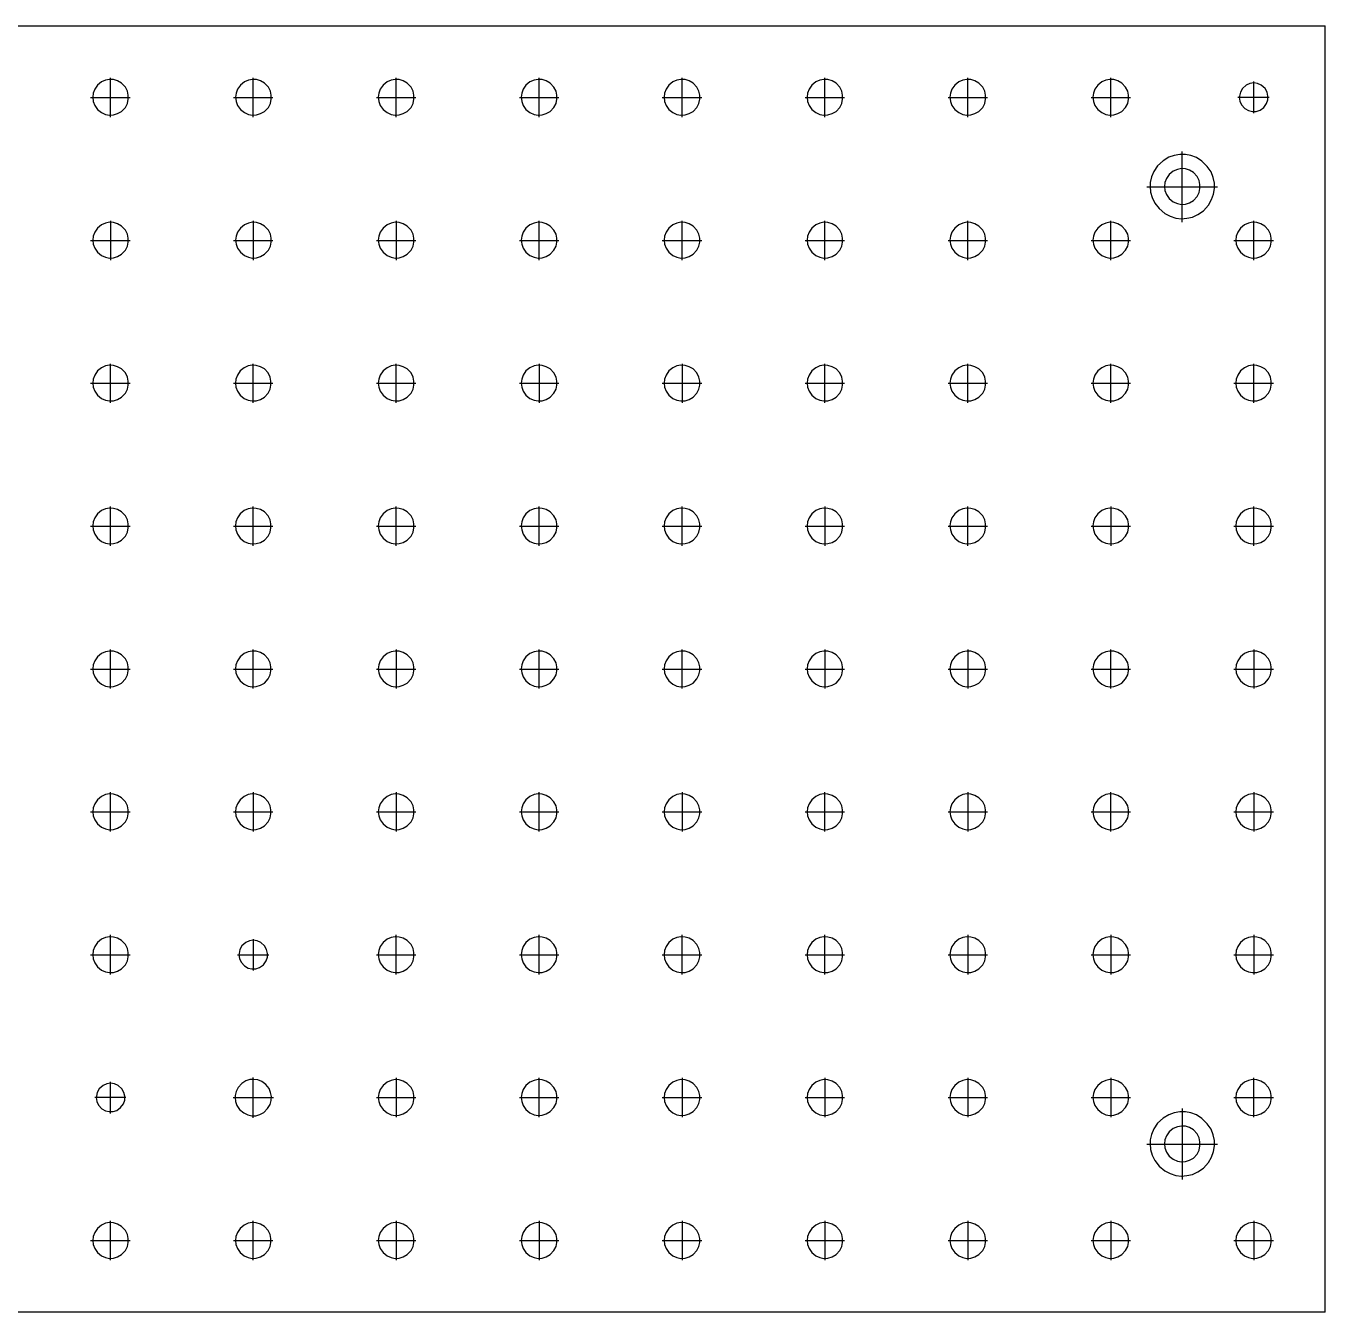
# Model space of a CAD drawing. Header units: metres. Extents: x -4 to 360, y 5 to 239.
# Drawn here: x 178.2 to 360, y 58.5 to 238.5 of the extents above; entities that cross this region are included whole.
import ezdxf

# ---------------------------------------------------------------- set-up
doc = ezdxf.new("R2010")
doc.units = ezdxf.units.M
doc.linetypes.add('AUSGEZOGEN', pattern=[0])
doc.layers.get('0').update_dxf_attribs({"linetype": 'AUSGEZOGEN'})

msp = doc.modelspace()

# ---------------------------------------------------------------- linework, layer by layer
at = {"color": 0}
for points in [[(60.01, 238.51), (360.01, 238.51)], [(360.01, 58.49), (360.01, 238.51)], [(187.54, 228.53), (187.61, 227.96), (187.82, 227.4), (188.21, 226.84), (188.77, 226.38), (189.34, 226.13), (189.9, 226.02), (190.46, 226.06), (191.03, 226.24), (191.59, 226.55), (192.12, 227.12), (192.4, 227.68), (192.51, 228.25), (192.51, 228.81), (192.4, 229.38), (192.12, 229.94), (191.59, 230.5), (191.03, 230.82), (190.46, 231), (189.9, 231.03), (189.34, 230.93), (188.77, 230.68), (188.21, 230.22), (187.82, 229.66), (187.61, 229.09), (187.54, 228.53)], [(190.01, 225.74), (190.01, 231.25)], [(207.54, 228.53), (207.61, 227.96), (207.82, 227.4), (208.21, 226.84), (208.77, 226.38), (209.34, 226.13), (209.9, 226.02), (210.47, 226.06), (211.03, 226.24), (211.6, 226.55), (212.12, 227.12), (212.41, 227.68), (212.51, 228.25), (212.51, 228.81), (212.41, 229.38), (212.12, 229.94), (211.6, 230.5), (211.03, 230.82), (210.47, 231), (209.9, 231.03), (209.34, 230.93), (208.77, 230.68), (208.21, 230.22), (207.82, 229.66), (207.61, 229.09), (207.54, 228.53)], [(210.01, 225.74), (210.01, 231.25)], [(227.51, 228.53), (227.58, 227.96), (227.79, 227.4), (228.18, 226.84), (228.74, 226.38), (229.31, 226.13), (229.87, 226.02), (230.43, 226.06), (231, 226.24), (231.56, 226.55), (232.09, 227.12), (232.37, 227.68), (232.48, 228.25), (232.48, 228.81), (232.37, 229.38), (232.09, 229.94), (231.56, 230.5), (231, 230.82), (230.43, 231), (229.87, 231.03), (229.31, 230.93), (228.74, 230.68), (228.18, 230.22), (227.79, 229.66), (227.58, 229.09), (227.51, 228.53)], [(230.01, 225.74), (230.01, 231.25)], [(247.51, 228.53), (247.58, 227.96), (247.79, 227.4), (248.18, 226.84), (248.74, 226.38), (249.31, 226.13), (249.87, 226.02), (250.44, 226.06), (251, 226.24), (251.57, 226.55), (252.09, 227.12), (252.38, 227.68), (252.48, 228.25), (252.48, 228.81), (252.38, 229.38), (252.09, 229.94), (251.57, 230.5), (251, 230.82), (250.44, 231), (249.87, 231.03), (249.31, 230.93), (248.74, 230.68), (248.18, 230.22), (247.79, 229.66), (247.58, 229.09), (247.51, 228.53)], [(250.01, 225.74), (250.01, 231.25)], [(267.51, 228.53), (267.58, 227.96), (267.79, 227.4), (268.18, 226.84), (268.75, 226.38), (269.31, 226.13), (269.87, 226.02), (270.44, 226.06), (271, 226.24), (271.57, 226.55), (272.1, 227.12), (272.38, 227.68), (272.49, 228.25), (272.49, 228.81), (272.38, 229.38), (272.1, 229.94), (271.57, 230.5), (271, 230.82), (270.44, 231), (269.87, 231.03), (269.31, 230.93), (268.75, 230.68), (268.18, 230.22), (267.79, 229.66), (267.58, 229.09), (267.51, 228.53)], [(270.02, 225.74), (270.02, 231.25)], [(287.51, 228.53), (287.58, 227.96), (287.8, 227.4), (288.18, 226.84), (288.75, 226.38), (289.31, 226.13), (289.88, 226.02), (290.44, 226.06), (291.01, 226.24), (291.57, 226.55), (292.1, 227.12), (292.38, 227.68), (292.49, 228.25), (292.49, 228.81), (292.38, 229.38), (292.1, 229.94), (291.57, 230.5), (291.01, 230.82), (290.44, 231), (289.88, 231.03), (289.31, 230.93), (288.75, 230.68), (288.18, 230.22), (287.8, 229.66), (287.58, 229.09), (287.51, 228.53)], [(290.02, 225.74), (290.02, 231.25)], [(307.52, 228.53), (307.59, 227.96), (307.8, 227.4), (308.19, 226.84), (308.75, 226.38), (309.31, 226.13), (309.88, 226.02), (310.44, 226.06), (311.01, 226.24), (311.57, 226.55), (312.1, 227.12), (312.38, 227.68), (312.49, 228.25), (312.49, 228.81), (312.38, 229.38), (312.1, 229.94), (311.57, 230.5), (311.01, 230.82), (310.44, 231), (309.88, 231.03), (309.31, 230.93), (308.75, 230.68), (308.19, 230.22), (307.8, 229.66), (307.59, 229.09), (307.52, 228.53)], [(310.02, 225.74), (310.02, 231.25)], [(327.52, 228.53), (327.59, 227.96), (327.8, 227.4), (328.19, 226.84), (328.75, 226.38), (329.32, 226.13), (329.88, 226.02), (330.45, 226.06), (331.01, 226.24), (331.58, 226.55), (332.1, 227.12), (332.39, 227.68), (332.49, 228.25), (332.49, 228.81), (332.39, 229.38), (332.1, 229.94), (331.58, 230.5), (331.01, 230.82), (330.45, 231), (329.88, 231.03), (329.32, 230.93), (328.75, 230.68), (328.19, 230.22), (327.8, 229.66), (327.59, 229.09), (327.52, 228.53)], [(330.02, 225.74), (330.02, 231.25)], [(348.01, 228.53), (348.09, 228), (348.33, 227.47), (348.79, 226.94), (349.32, 226.66), (349.85, 226.55), (350.38, 226.55), (350.91, 226.73), (351.44, 227.12), (351.82, 227.65), (352, 228.18), (352, 228.71), (351.9, 229.23), (351.61, 229.76), (351.08, 230.22), (350.55, 230.47), (350.03, 230.54), (349.5, 230.47), (348.97, 230.22), (348.44, 229.76), (348.16, 229.23), (348.05, 228.71), (348.01, 228.53)], [(350.03, 226.31), (350.03, 230.72)], [(187.25, 228.49), (192.76, 228.49)], [(207.26, 228.49), (212.76, 228.49)], [(227.26, 228.49), (232.76, 228.49)], [(247.26, 228.49), (252.76, 228.49)], [(267.26, 228.49), (272.77, 228.49)], [(287.27, 228.49), (292.77, 228.49)], [(307.27, 228.49), (312.77, 228.49)], [(327.27, 228.49), (332.77, 228.49)], [(352.21, 228.49), (347.8, 228.49)], [(335.53, 216.04), (335.6, 215.26), (335.81, 214.49), (336.2, 213.71), (336.8, 212.94), (337.57, 212.27), (338.35, 211.88), (339.12, 211.63), (339.9, 211.53), (340.68, 211.6), (341.45, 211.77), (342.23, 212.12), (343.01, 212.65), (343.71, 213.43), (344.13, 214.21), (344.42, 214.98), (344.52, 215.76), (344.52, 216.53), (344.35, 217.31), (344.06, 218.09), (343.53, 218.86), (342.79, 219.6), (342.02, 220.1), (341.24, 220.38), (340.47, 220.52), (339.69, 220.52), (338.91, 220.38), (338.14, 220.13), (337.36, 219.64), (336.58, 218.93), (336.06, 218.16), (335.74, 217.38), (335.56, 216.61), (335.53, 216.04)], [(340.01, 211.07), (340.01, 220.94)], [(337.54, 216.04), (337.61, 215.48), (337.82, 214.91), (338.21, 214.35), (338.77, 213.89), (339.34, 213.64), (339.9, 213.54), (340.47, 213.57), (341.03, 213.75), (341.59, 214.07), (342.12, 214.63), (342.41, 215.19), (342.51, 215.76), (342.51, 216.32), (342.41, 216.89), (342.12, 217.45), (341.59, 218.02), (341.03, 218.33), (340.47, 218.51), (339.9, 218.55), (339.34, 218.44), (338.77, 218.19), (338.21, 217.73), (337.82, 217.17), (337.61, 216.61), (337.54, 216.04)], [(335.07, 216.01), (344.95, 216.01)], [(187.54, 208.53), (187.61, 207.96), (187.82, 207.4), (188.21, 206.83), (188.77, 206.37), (189.34, 206.13), (189.9, 206.02), (190.46, 206.06), (191.03, 206.23), (191.59, 206.55), (192.12, 207.12), (192.4, 207.68), (192.51, 208.24), (192.51, 208.81), (192.4, 209.37), (192.12, 209.94), (191.59, 210.5), (191.03, 210.82), (190.46, 211), (189.9, 211.03), (189.34, 210.93), (188.77, 210.68), (188.21, 210.22), (187.82, 209.66), (187.61, 209.09), (187.54, 208.53)], [(190.01, 211.24), (190.01, 205.74)], [(207.54, 208.53), (207.61, 207.96), (207.82, 207.4), (208.21, 206.83), (208.77, 206.37), (209.34, 206.13), (209.9, 206.02), (210.47, 206.06), (211.03, 206.23), (211.6, 206.55), (212.12, 207.12), (212.41, 207.68), (212.51, 208.24), (212.51, 208.81), (212.41, 209.37), (212.12, 209.94), (211.6, 210.5), (211.03, 210.82), (210.47, 211), (209.9, 211.03), (209.34, 210.93), (208.77, 210.68), (208.21, 210.22), (207.82, 209.66), (207.61, 209.09), (207.54, 208.53)], [(210.01, 211.24), (210.01, 205.74)], [(227.51, 208.53), (227.58, 207.96), (227.79, 207.4), (228.18, 206.83), (228.74, 206.37), (229.31, 206.13), (229.87, 206.02), (230.43, 206.06), (231, 206.23), (231.56, 206.55), (232.09, 207.12), (232.37, 207.68), (232.48, 208.24), (232.48, 208.81), (232.37, 209.37), (232.09, 209.94), (231.56, 210.5), (231, 210.82), (230.43, 211), (229.87, 211.03), (229.31, 210.93), (228.74, 210.68), (228.18, 210.22), (227.79, 209.66), (227.58, 209.09), (227.51, 208.53)], [(230.01, 211.24), (230.01, 205.74)], [(247.51, 208.53), (247.58, 207.96), (247.79, 207.4), (248.18, 206.83), (248.74, 206.37), (249.31, 206.13), (249.87, 206.02), (250.44, 206.06), (251, 206.23), (251.57, 206.55), (252.09, 207.12), (252.38, 207.68), (252.48, 208.24), (252.48, 208.81), (252.38, 209.37), (252.09, 209.94), (251.57, 210.5), (251, 210.82), (250.44, 211), (249.87, 211.03), (249.31, 210.93), (248.74, 210.68), (248.18, 210.22), (247.79, 209.66), (247.58, 209.09), (247.51, 208.53)], [(250.01, 205.74), (250.01, 211.24)], [(267.51, 208.53), (267.58, 207.96), (267.79, 207.4), (268.18, 206.83), (268.75, 206.37), (269.31, 206.13), (269.87, 206.02), (270.44, 206.06), (271, 206.23), (271.57, 206.55), (272.1, 207.12), (272.38, 207.68), (272.49, 208.24), (272.49, 208.81), (272.38, 209.37), (272.1, 209.94), (271.57, 210.5), (271, 210.82), (270.44, 211), (269.87, 211.03), (269.31, 210.93), (268.75, 210.68), (268.18, 210.22), (267.79, 209.66), (267.58, 209.09), (267.51, 208.53)], [(270.02, 205.74), (270.02, 211.24)], [(287.51, 208.53), (287.58, 207.96), (287.8, 207.4), (288.18, 206.83), (288.75, 206.37), (289.31, 206.13), (289.88, 206.02), (290.44, 206.06), (291.01, 206.23), (291.57, 206.55), (292.1, 207.12), (292.38, 207.68), (292.49, 208.24), (292.49, 208.81), (292.38, 209.37), (292.1, 209.94), (291.57, 210.5), (291.01, 210.82), (290.44, 211), (289.88, 211.03), (289.31, 210.93), (288.75, 210.68), (288.18, 210.22), (287.8, 209.66), (287.58, 209.09), (287.51, 208.53)], [(290.02, 205.74), (290.02, 211.24)], [(307.52, 208.53), (307.59, 207.96), (307.8, 207.4), (308.19, 206.83), (308.75, 206.37), (309.31, 206.13), (309.88, 206.02), (310.44, 206.06), (311.01, 206.23), (311.57, 206.55), (312.1, 207.12), (312.38, 207.68), (312.49, 208.24), (312.49, 208.81), (312.38, 209.37), (312.1, 209.94), (311.57, 210.5), (311.01, 210.82), (310.44, 211), (309.88, 211.03), (309.31, 210.93), (308.75, 210.68), (308.19, 210.22), (307.8, 209.66), (307.59, 209.09), (307.52, 208.53)], [(310.02, 205.74), (310.02, 211.24)], [(327.52, 208.53), (327.59, 207.96), (327.8, 207.4), (328.19, 206.83), (328.75, 206.37), (329.32, 206.13), (329.88, 206.02), (330.45, 206.06), (331.01, 206.23), (331.58, 206.55), (332.1, 207.12), (332.39, 207.68), (332.49, 208.24), (332.49, 208.81), (332.39, 209.37), (332.1, 209.94), (331.58, 210.5), (331.01, 210.82), (330.45, 211), (329.88, 211.03), (329.32, 210.93), (328.75, 210.68), (328.19, 210.22), (327.8, 209.66), (327.59, 209.09), (327.52, 208.53)], [(330.02, 205.74), (330.02, 211.24)], [(347.52, 208.53), (347.59, 207.96), (347.8, 207.4), (348.19, 206.83), (348.76, 206.37), (349.32, 206.13), (349.88, 206.02), (350.45, 206.06), (351.01, 206.23), (351.58, 206.55), (352.11, 207.12), (352.39, 207.68), (352.49, 208.24), (352.49, 208.81), (352.39, 209.37), (352.11, 209.94), (351.58, 210.5), (351.01, 210.82), (350.45, 211), (349.88, 211.03), (349.32, 210.93), (348.76, 210.68), (348.19, 210.22), (347.8, 209.66), (347.59, 209.09), (347.52, 208.53)], [(350.03, 205.74), (350.03, 211.24)], [(187.25, 208.49), (192.76, 208.49)], [(207.26, 208.49), (212.76, 208.49)], [(227.26, 208.49), (232.76, 208.49)], [(247.26, 208.49), (252.76, 208.49)], [(267.26, 208.49), (272.77, 208.49)], [(287.27, 208.49), (292.77, 208.49)], [(307.27, 208.49), (312.77, 208.49)], [(327.27, 208.49), (332.77, 208.49)], [(347.27, 208.49), (352.78, 208.49)], [(187.54, 188.52), (187.61, 187.96), (187.82, 187.4), (188.21, 186.83), (188.77, 186.37), (189.34, 186.13), (189.9, 186.02), (190.46, 186.05), (191.03, 186.23), (191.59, 186.55), (192.12, 187.11), (192.4, 187.68), (192.51, 188.24), (192.51, 188.81), (192.4, 189.37), (192.12, 189.94), (191.59, 190.5), (191.03, 190.82), (190.46, 190.99), (189.9, 191.03), (189.34, 190.92), (188.77, 190.68), (188.21, 190.22), (187.82, 189.65), (187.61, 189.09), (187.54, 188.52)], [(190.01, 185.74), (190.01, 191.24)], [(207.5, 188.52), (207.57, 187.96), (207.79, 187.4), (208.17, 186.83), (208.74, 186.37), (209.3, 186.13), (209.87, 186.02), (210.43, 186.05), (211, 186.23), (211.56, 186.55), (212.09, 187.11), (212.37, 187.68), (212.48, 188.24), (212.48, 188.81), (212.37, 189.37), (212.09, 189.94), (211.56, 190.5), (211, 190.82), (210.43, 190.99), (209.87, 191.03), (209.3, 190.92), (208.74, 190.68), (208.17, 190.22), (207.79, 189.65), (207.57, 189.09), (207.5, 188.52)], [(210.01, 185.74), (210.01, 191.24)], [(227.51, 188.52), (227.58, 187.96), (227.79, 187.4), (228.18, 186.83), (228.74, 186.37), (229.31, 186.13), (229.87, 186.02), (230.43, 186.05), (231, 186.23), (231.56, 186.55), (232.09, 187.11), (232.37, 187.68), (232.48, 188.24), (232.48, 188.81), (232.37, 189.37), (232.09, 189.94), (231.56, 190.5), (231, 190.82), (230.43, 190.99), (229.87, 191.03), (229.31, 190.92), (228.74, 190.68), (228.18, 190.22), (227.79, 189.65), (227.58, 189.09), (227.51, 188.52)], [(230.01, 185.74), (230.01, 191.24)], [(247.51, 188.52), (247.58, 187.96), (247.79, 187.4), (248.18, 186.83), (248.74, 186.37), (249.31, 186.13), (249.87, 186.02), (250.44, 186.05), (251, 186.23), (251.57, 186.55), (252.09, 187.11), (252.38, 187.68), (252.48, 188.24), (252.48, 188.81), (252.38, 189.37), (252.09, 189.94), (251.57, 190.5), (251, 190.82), (250.44, 190.99), (249.87, 191.03), (249.31, 190.92), (248.74, 190.68), (248.18, 190.22), (247.79, 189.65), (247.58, 189.09), (247.51, 188.52)], [(250.01, 191.24), (250.01, 185.74)], [(267.51, 188.52), (267.58, 187.96), (267.79, 187.4), (268.18, 186.83), (268.75, 186.37), (269.31, 186.13), (269.87, 186.02), (270.44, 186.05), (271, 186.23), (271.57, 186.55), (272.1, 187.11), (272.38, 187.68), (272.49, 188.24), (272.49, 188.81), (272.38, 189.37), (272.1, 189.94), (271.57, 190.5), (271, 190.82), (270.44, 190.99), (269.87, 191.03), (269.31, 190.92), (268.75, 190.68), (268.18, 190.22), (267.79, 189.65), (267.58, 189.09), (267.51, 188.52)], [(270.02, 191.24), (270.02, 185.74)], [(287.51, 188.52), (287.58, 187.96), (287.8, 187.4), (288.18, 186.83), (288.75, 186.37), (289.31, 186.13), (289.88, 186.02), (290.44, 186.05), (291.01, 186.23), (291.57, 186.55), (292.1, 187.11), (292.38, 187.68), (292.49, 188.24), (292.49, 188.81), (292.38, 189.37), (292.1, 189.94), (291.57, 190.5), (291.01, 190.82), (290.44, 190.99), (289.88, 191.03), (289.31, 190.92), (288.75, 190.68), (288.18, 190.22), (287.8, 189.65), (287.58, 189.09), (287.51, 188.52)], [(290.02, 185.74), (290.02, 191.24)], [(307.52, 188.52), (307.59, 187.96), (307.8, 187.4), (308.19, 186.83), (308.75, 186.37), (309.31, 186.13), (309.88, 186.02), (310.44, 186.05), (311.01, 186.23), (311.57, 186.55), (312.1, 187.11), (312.38, 187.68), (312.49, 188.24), (312.49, 188.81), (312.38, 189.37), (312.1, 189.94), (311.57, 190.5), (311.01, 190.82), (310.44, 190.99), (309.88, 191.03), (309.31, 190.92), (308.75, 190.68), (308.19, 190.22), (307.8, 189.65), (307.59, 189.09), (307.52, 188.52)], [(310.02, 185.74), (310.02, 191.24)], [(327.52, 188.52), (327.59, 187.96), (327.8, 187.4), (328.19, 186.83), (328.75, 186.37), (329.32, 186.13), (329.88, 186.02), (330.45, 186.05), (331.01, 186.23), (331.58, 186.55), (332.1, 187.11), (332.39, 187.68), (332.49, 188.24), (332.49, 188.81), (332.39, 189.37), (332.1, 189.94), (331.58, 190.5), (331.01, 190.82), (330.45, 190.99), (329.88, 191.03), (329.32, 190.92), (328.75, 190.68), (328.19, 190.22), (327.8, 189.65), (327.59, 189.09), (327.52, 188.52)], [(330.02, 185.74), (330.02, 191.24)], [(347.52, 188.52), (347.59, 187.96), (347.8, 187.4), (348.19, 186.83), (348.76, 186.37), (349.32, 186.13), (349.88, 186.02), (350.45, 186.05), (351.01, 186.23), (351.58, 186.55), (352.11, 187.11), (352.39, 187.68), (352.49, 188.24), (352.49, 188.81), (352.39, 189.37), (352.11, 189.94), (351.58, 190.5), (351.01, 190.82), (350.45, 190.99), (349.88, 191.03), (349.32, 190.92), (348.76, 190.68), (348.19, 190.22), (347.8, 189.65), (347.59, 189.09), (347.52, 188.52)], [(350.03, 185.74), (350.03, 191.24)], [(187.25, 188.49), (192.76, 188.49)], [(207.26, 188.49), (212.76, 188.49)], [(227.26, 188.49), (232.76, 188.49)], [(247.26, 188.49), (252.76, 188.49)], [(267.26, 188.49), (272.77, 188.49)], [(287.27, 188.49), (292.77, 188.49)], [(307.27, 188.49), (312.77, 188.49)], [(327.27, 188.49), (332.77, 188.49)], [(347.27, 188.49), (352.78, 188.49)], [(187.54, 168.52), (187.61, 167.96), (187.82, 167.39), (188.21, 166.83), (188.77, 166.37), (189.34, 166.12), (189.9, 166.02), (190.46, 166.05), (191.03, 166.23), (191.59, 166.55), (192.12, 167.11), (192.4, 167.67), (192.51, 168.24), (192.51, 168.8), (192.4, 169.37), (192.12, 169.93), (191.59, 170.5), (191.03, 170.81), (190.46, 170.99), (189.9, 171.03), (189.34, 170.92), (188.77, 170.67), (188.21, 170.21), (187.82, 169.65), (187.61, 169.09), (187.54, 168.52)], [(190.01, 165.73), (190.01, 171.24)], [(207.5, 168.52), (207.57, 167.96), (207.79, 167.39), (208.17, 166.83), (208.74, 166.37), (209.3, 166.12), (209.87, 166.02), (210.43, 166.05), (211, 166.23), (211.56, 166.55), (212.09, 167.11), (212.37, 167.67), (212.48, 168.24), (212.48, 168.8), (212.37, 169.37), (212.09, 169.93), (211.56, 170.5), (211, 170.81), (210.43, 170.99), (209.87, 171.03), (209.3, 170.92), (208.74, 170.67), (208.17, 170.21), (207.79, 169.65), (207.57, 169.09), (207.5, 168.52)], [(210.01, 165.73), (210.01, 171.24)], [(227.51, 168.52), (227.58, 167.96), (227.79, 167.39), (228.18, 166.83), (228.74, 166.37), (229.31, 166.12), (229.87, 166.02), (230.43, 166.05), (231, 166.23), (231.56, 166.55), (232.09, 167.11), (232.37, 167.67), (232.48, 168.24), (232.48, 168.8), (232.37, 169.37), (232.09, 169.93), (231.56, 170.5), (231, 170.81), (230.43, 170.99), (229.87, 171.03), (229.31, 170.92), (228.74, 170.67), (228.18, 170.21), (227.79, 169.65), (227.58, 169.09), (227.51, 168.52)], [(230.01, 165.73), (230.01, 171.24)], [(247.51, 168.52), (247.58, 167.96), (247.79, 167.39), (248.18, 166.83), (248.74, 166.37), (249.31, 166.12), (249.87, 166.02), (250.44, 166.05), (251, 166.23), (251.57, 166.55), (252.09, 167.11), (252.38, 167.67), (252.48, 168.24), (252.48, 168.8), (252.38, 169.37), (252.09, 169.93), (251.57, 170.5), (251, 170.81), (250.44, 170.99), (249.87, 171.03), (249.31, 170.92), (248.74, 170.67), (248.18, 170.21), (247.79, 169.65), (247.58, 169.09), (247.51, 168.52)], [(250.01, 165.73), (250.01, 171.24)], [(267.51, 168.52), (267.58, 167.96), (267.79, 167.39), (268.18, 166.83), (268.75, 166.37), (269.31, 166.12), (269.87, 166.02), (270.44, 166.05), (271, 166.23), (271.57, 166.55), (272.1, 167.11), (272.38, 167.67), (272.49, 168.24), (272.49, 168.8), (272.38, 169.37), (272.1, 169.93), (271.57, 170.5), (271, 170.81), (270.44, 170.99), (269.87, 171.03), (269.31, 170.92), (268.75, 170.67), (268.18, 170.21), (267.79, 169.65), (267.58, 169.09), (267.51, 168.52)], [(270.02, 165.73), (270.02, 171.24)], [(287.51, 168.52), (287.58, 167.96), (287.8, 167.39), (288.18, 166.83), (288.75, 166.37), (289.31, 166.12), (289.88, 166.02), (290.44, 166.05), (291.01, 166.23), (291.57, 166.55), (292.1, 167.11), (292.38, 167.67), (292.49, 168.24), (292.49, 168.8), (292.38, 169.37), (292.1, 169.93), (291.57, 170.5), (291.01, 170.81), (290.44, 170.99), (289.88, 171.03), (289.31, 170.92), (288.75, 170.67), (288.18, 170.21), (287.8, 169.65), (287.58, 169.09), (287.51, 168.52)], [(290.02, 171.24), (290.02, 165.73)], [(307.52, 168.52), (307.59, 167.96), (307.8, 167.39), (308.19, 166.83), (308.75, 166.37), (309.31, 166.12), (309.88, 166.02), (310.44, 166.05), (311.01, 166.23), (311.57, 166.55), (312.1, 167.11), (312.38, 167.67), (312.49, 168.24), (312.49, 168.8), (312.38, 169.37), (312.1, 169.93), (311.57, 170.5), (311.01, 170.81), (310.44, 170.99), (309.88, 171.03), (309.31, 170.92), (308.75, 170.67), (308.19, 170.21), (307.8, 169.65), (307.59, 169.09), (307.52, 168.52)], [(310.02, 165.73), (310.02, 171.24)], [(327.52, 168.52), (327.59, 167.96), (327.8, 167.39), (328.19, 166.83), (328.75, 166.37), (329.32, 166.12), (329.88, 166.02), (330.45, 166.05), (331.01, 166.23), (331.58, 166.55), (332.1, 167.11), (332.39, 167.67), (332.49, 168.24), (332.49, 168.8), (332.39, 169.37), (332.1, 169.93), (331.58, 170.5), (331.01, 170.81), (330.45, 170.99), (329.88, 171.03), (329.32, 170.92), (328.75, 170.67), (328.19, 170.21), (327.8, 169.65), (327.59, 169.09), (327.52, 168.52)], [(330.02, 171.24), (330.02, 165.73)], [(347.52, 168.52), (347.59, 167.96), (347.8, 167.39), (348.19, 166.83), (348.76, 166.37), (349.32, 166.12), (349.88, 166.02), (350.45, 166.05), (351.01, 166.23), (351.58, 166.55), (352.11, 167.11), (352.39, 167.67), (352.49, 168.24), (352.49, 168.8), (352.39, 169.37), (352.11, 169.93), (351.58, 170.5), (351.01, 170.81), (350.45, 170.99), (349.88, 171.03), (349.32, 170.92), (348.76, 170.67), (348.19, 170.21), (347.8, 169.65), (347.59, 169.09), (347.52, 168.52)], [(350.03, 165.73), (350.03, 171.24)], [(187.25, 168.49), (192.76, 168.49)], [(207.26, 168.49), (212.76, 168.49)], [(227.26, 168.49), (232.76, 168.49)], [(247.26, 168.49), (252.76, 168.49)], [(267.26, 168.49), (272.77, 168.49)], [(287.27, 168.49), (292.77, 168.49)], [(307.27, 168.49), (312.77, 168.49)], [(327.27, 168.49), (332.77, 168.49)], [(347.27, 168.49), (352.78, 168.49)], [(187.54, 148.52), (187.61, 147.95), (187.82, 147.39), (188.21, 146.83), (188.77, 146.37), (189.34, 146.12), (189.9, 146.01), (190.46, 146.05), (191.03, 146.23), (191.59, 146.54), (192.12, 147.11), (192.4, 147.67), (192.51, 148.24), (192.51, 148.8), (192.4, 149.37), (192.12, 149.93), (191.59, 150.49), (191.03, 150.81), (190.46, 150.99), (189.9, 151.02), (189.34, 150.92), (188.77, 150.67), (188.21, 150.21), (187.82, 149.65), (187.61, 149.08), (187.54, 148.52)], [(190.01, 145.77), (190.01, 151.24)], [(207.5, 148.52), (207.57, 147.95), (207.79, 147.39), (208.17, 146.83), (208.74, 146.37), (209.3, 146.12), (209.87, 146.01), (210.43, 146.05), (211, 146.23), (211.56, 146.54), (212.09, 147.11), (212.37, 147.67), (212.48, 148.24), (212.48, 148.8), (212.37, 149.37), (212.09, 149.93), (211.56, 150.49), (211, 150.81), (210.43, 150.99), (209.87, 151.02), (209.3, 150.92), (208.74, 150.67), (208.17, 150.21), (207.79, 149.65), (207.57, 149.08), (207.5, 148.52)], [(210.01, 145.77), (210.01, 151.24)], [(227.51, 148.52), (227.58, 147.95), (227.79, 147.39), (228.18, 146.83), (228.74, 146.37), (229.31, 146.12), (229.87, 146.01), (230.43, 146.05), (231, 146.23), (231.56, 146.54), (232.09, 147.11), (232.37, 147.67), (232.48, 148.24), (232.48, 148.8), (232.37, 149.37), (232.09, 149.93), (231.56, 150.49), (231, 150.81), (230.43, 150.99), (229.87, 151.02), (229.31, 150.92), (228.74, 150.67), (228.18, 150.21), (227.79, 149.65), (227.58, 149.08), (227.51, 148.52)], [(230.01, 151.24), (230.01, 145.77)], [(247.51, 148.52), (247.58, 147.95), (247.79, 147.39), (248.18, 146.83), (248.74, 146.37), (249.31, 146.12), (249.87, 146.01), (250.44, 146.05), (251, 146.23), (251.57, 146.54), (252.09, 147.11), (252.38, 147.67), (252.48, 148.24), (252.48, 148.8), (252.38, 149.37), (252.09, 149.93), (251.57, 150.49), (251, 150.81), (250.44, 150.99), (249.87, 151.02), (249.31, 150.92), (248.74, 150.67), (248.18, 150.21), (247.79, 149.65), (247.58, 149.08), (247.51, 148.52)], [(250.01, 145.77), (250.01, 151.24)], [(267.51, 148.52), (267.58, 147.95), (267.79, 147.39), (268.18, 146.83), (268.75, 146.37), (269.31, 146.12), (269.87, 146.01), (270.44, 146.05), (271, 146.23), (271.57, 146.54), (272.1, 147.11), (272.38, 147.67), (272.49, 148.24), (272.49, 148.8), (272.38, 149.37), (272.1, 149.93), (271.57, 150.49), (271, 150.81), (270.44, 150.99), (269.87, 151.02), (269.31, 150.92), (268.75, 150.67), (268.18, 150.21), (267.79, 149.65), (267.58, 149.08), (267.51, 148.52)], [(270.02, 145.77), (270.02, 151.24)], [(287.51, 148.52), (287.58, 147.95), (287.8, 147.39), (288.18, 146.83), (288.75, 146.37), (289.31, 146.12), (289.88, 146.01), (290.44, 146.05), (291.01, 146.23), (291.57, 146.54), (292.1, 147.11), (292.38, 147.67), (292.49, 148.24), (292.49, 148.8), (292.38, 149.37), (292.1, 149.93), (291.57, 150.49), (291.01, 150.81), (290.44, 150.99), (289.88, 151.02), (289.31, 150.92), (288.75, 150.67), (288.18, 150.21), (287.8, 149.65), (287.58, 149.08), (287.51, 148.52)], [(290.02, 151.24), (290.02, 145.77)], [(307.52, 148.52), (307.59, 147.95), (307.8, 147.39), (308.19, 146.83), (308.75, 146.37), (309.31, 146.12), (309.88, 146.01), (310.44, 146.05), (311.01, 146.23), (311.57, 146.54), (312.1, 147.11), (312.38, 147.67), (312.49, 148.24), (312.49, 148.8), (312.38, 149.37), (312.1, 149.93), (311.57, 150.49), (311.01, 150.81), (310.44, 150.99), (309.88, 151.02), (309.31, 150.92), (308.75, 150.67), (308.19, 150.21), (307.8, 149.65), (307.59, 149.08), (307.52, 148.52)], [(310.02, 151.24), (310.02, 145.77)], [(327.52, 148.52), (327.59, 147.95), (327.8, 147.39), (328.19, 146.83), (328.75, 146.37), (329.32, 146.12), (329.88, 146.01), (330.45, 146.05), (331.01, 146.23), (331.58, 146.54), (332.1, 147.11), (332.39, 147.67), (332.49, 148.24), (332.49, 148.8), (332.39, 149.37), (332.1, 149.93), (331.58, 150.49), (331.01, 150.81), (330.45, 150.99), (329.88, 151.02), (329.32, 150.92), (328.75, 150.67), (328.19, 150.21), (327.8, 149.65), (327.59, 149.08), (327.52, 148.52)], [(330.02, 145.77), (330.02, 151.24)], [(347.52, 148.52), (347.59, 147.95), (347.8, 147.39), (348.19, 146.83), (348.76, 146.37), (349.32, 146.12), (349.88, 146.01), (350.45, 146.05), (351.01, 146.23), (351.58, 146.54), (352.11, 147.11), (352.39, 147.67), (352.49, 148.24), (352.49, 148.8), (352.39, 149.37), (352.11, 149.93), (351.58, 150.49), (351.01, 150.81), (350.45, 150.99), (349.88, 151.02), (349.32, 150.92), (348.76, 150.67), (348.19, 150.21), (347.8, 149.65), (347.59, 149.08), (347.52, 148.52)], [(350.03, 151.24), (350.03, 145.77)], [(187.25, 148.48), (192.76, 148.48)], [(207.26, 148.48), (212.76, 148.48)], [(227.26, 148.48), (232.76, 148.48)], [(247.26, 148.48), (252.76, 148.48)], [(267.26, 148.48), (272.77, 148.48)], [(287.27, 148.48), (292.77, 148.48)], [(307.27, 148.48), (312.77, 148.48)], [(327.27, 148.48), (332.77, 148.48)], [(347.27, 148.48), (352.78, 148.48)], [(187.54, 128.52), (187.61, 127.95), (187.82, 127.39), (188.21, 126.82), (188.77, 126.36), (189.34, 126.12), (189.9, 126.01), (190.46, 126.05), (191.03, 126.22), (191.59, 126.54), (192.12, 127.11), (192.4, 127.67), (192.51, 128.23), (192.51, 128.8), (192.4, 129.36), (192.12, 129.93), (191.59, 130.49), (191.03, 130.81), (190.46, 130.99), (189.9, 131.02), (189.34, 130.92), (188.77, 130.67), (188.21, 130.21), (187.82, 129.65), (187.61, 129.08), (187.54, 128.52)], [(190.01, 125.77), (190.01, 131.27)], [(207.5, 128.52), (207.57, 127.95), (207.79, 127.39), (208.17, 126.82), (208.74, 126.36), (209.3, 126.12), (209.87, 126.01), (210.43, 126.05), (211, 126.22), (211.56, 126.54), (212.09, 127.11), (212.37, 127.67), (212.48, 128.23), (212.48, 128.8), (212.37, 129.36), (212.09, 129.93), (211.56, 130.49), (211, 130.81), (210.43, 130.99), (209.87, 131.02), (209.3, 130.92), (208.74, 130.67), (208.17, 130.21), (207.79, 129.65), (207.57, 129.08), (207.5, 128.52)], [(210.01, 131.27), (210.01, 125.77)], [(227.51, 128.52), (227.58, 127.95), (227.79, 127.39), (228.18, 126.82), (228.74, 126.36), (229.31, 126.12), (229.87, 126.01), (230.43, 126.05), (231, 126.22), (231.56, 126.54), (232.09, 127.11), (232.37, 127.67), (232.48, 128.23), (232.48, 128.8), (232.37, 129.36), (232.09, 129.93), (231.56, 130.49), (231, 130.81), (230.43, 130.99), (229.87, 131.02), (229.31, 130.92), (228.74, 130.67), (228.18, 130.21), (227.79, 129.65), (227.58, 129.08), (227.51, 128.52)], [(230.01, 131.27), (230.01, 125.77)], [(247.51, 128.52), (247.58, 127.95), (247.79, 127.39), (248.18, 126.82), (248.74, 126.36), (249.31, 126.12), (249.87, 126.01), (250.44, 126.05), (251, 126.22), (251.57, 126.54), (252.09, 127.11), (252.38, 127.67), (252.48, 128.23), (252.48, 128.8), (252.38, 129.36), (252.09, 129.93), (251.57, 130.49), (251, 130.81), (250.44, 130.99), (249.87, 131.02), (249.31, 130.92), (248.74, 130.67), (248.18, 130.21), (247.79, 129.65), (247.58, 129.08), (247.51, 128.52)], [(250.01, 125.77), (250.01, 131.27)], [(267.51, 128.52), (267.58, 127.95), (267.79, 127.39), (268.18, 126.82), (268.75, 126.36), (269.31, 126.12), (269.87, 126.01), (270.44, 126.05), (271, 126.22), (271.57, 126.54), (272.1, 127.11), (272.38, 127.67), (272.49, 128.23), (272.49, 128.8), (272.38, 129.36), (272.1, 129.93), (271.57, 130.49), (271, 130.81), (270.44, 130.99), (269.87, 131.02), (269.31, 130.92), (268.75, 130.67), (268.18, 130.21), (267.79, 129.65), (267.58, 129.08), (267.51, 128.52)], [(270.02, 131.27), (270.02, 125.77)], [(287.51, 128.52), (287.58, 127.95), (287.8, 127.39), (288.18, 126.82), (288.75, 126.36), (289.31, 126.12), (289.88, 126.01), (290.44, 126.05), (291.01, 126.22), (291.57, 126.54), (292.1, 127.11), (292.38, 127.67), (292.49, 128.23), (292.49, 128.8), (292.38, 129.36), (292.1, 129.93), (291.57, 130.49), (291.01, 130.81), (290.44, 130.99), (289.88, 131.02), (289.31, 130.92), (288.75, 130.67), (288.18, 130.21), (287.8, 129.65), (287.58, 129.08), (287.51, 128.52)], [(290.02, 125.77), (290.02, 131.27)], [(307.52, 128.52), (307.59, 127.95), (307.8, 127.39), (308.19, 126.82), (308.75, 126.36), (309.31, 126.12), (309.88, 126.01), (310.44, 126.05), (311.01, 126.22), (311.57, 126.54), (312.1, 127.11), (312.38, 127.67), (312.49, 128.23), (312.49, 128.8), (312.38, 129.36), (312.1, 129.93), (311.57, 130.49), (311.01, 130.81), (310.44, 130.99), (309.88, 131.02), (309.31, 130.92), (308.75, 130.67), (308.19, 130.21), (307.8, 129.65), (307.59, 129.08), (307.52, 128.52)], [(310.02, 131.27), (310.02, 125.77)], [(327.52, 128.52), (327.59, 127.95), (327.8, 127.39), (328.19, 126.82), (328.75, 126.36), (329.32, 126.12), (329.88, 126.01), (330.45, 126.05), (331.01, 126.22), (331.58, 126.54), (332.1, 127.11), (332.39, 127.67), (332.49, 128.23), (332.49, 128.8), (332.39, 129.36), (332.1, 129.93), (331.58, 130.49), (331.01, 130.81), (330.45, 130.99), (329.88, 131.02), (329.32, 130.92), (328.75, 130.67), (328.19, 130.21), (327.8, 129.65), (327.59, 129.08), (327.52, 128.52)], [(330.02, 125.77), (330.02, 131.27)], [(347.52, 128.52), (347.59, 127.95), (347.8, 127.39), (348.19, 126.82), (348.76, 126.36), (349.32, 126.12), (349.88, 126.01), (350.45, 126.05), (351.01, 126.22), (351.58, 126.54), (352.11, 127.11), (352.39, 127.67), (352.49, 128.23), (352.49, 128.8), (352.39, 129.36), (352.11, 129.93), (351.58, 130.49), (351.01, 130.81), (350.45, 130.99), (349.88, 131.02), (349.32, 130.92), (348.76, 130.67), (348.19, 130.21), (347.8, 129.65), (347.59, 129.08), (347.52, 128.52)], [(350.03, 131.27), (350.03, 125.77)], [(187.25, 128.52), (192.76, 128.52)], [(207.26, 128.52), (212.76, 128.52)], [(227.26, 128.52), (232.76, 128.52)], [(247.26, 128.52), (252.76, 128.52)], [(267.26, 128.52), (272.77, 128.52)], [(287.27, 128.52), (292.77, 128.52)], [(307.27, 128.52), (312.77, 128.52)], [(327.27, 128.52), (332.77, 128.52)], [(347.27, 128.52), (352.78, 128.52)], [(187.54, 108.51), (187.61, 107.95), (187.82, 107.39), (188.21, 106.82), (188.77, 106.36), (189.34, 106.12), (189.9, 106.01), (190.46, 106.04), (191.03, 106.22), (191.59, 106.54), (192.12, 107.1), (192.4, 107.67), (192.51, 108.23), (192.51, 108.8), (192.4, 109.36), (192.12, 109.93), (191.59, 110.49), (191.03, 110.81), (190.46, 110.98), (189.9, 111.02), (189.34, 110.91), (188.77, 110.67), (188.21, 110.21), (187.82, 109.64), (187.61, 109.08), (187.54, 108.51)], [(190.01, 105.76), (190.01, 111.27)], [(227.51, 108.51), (227.58, 107.95), (227.79, 107.39), (228.18, 106.82), (228.74, 106.36), (229.31, 106.12), (229.87, 106.01), (230.43, 106.04), (231, 106.22), (231.56, 106.54), (232.09, 107.1), (232.37, 107.67), (232.48, 108.23), (232.48, 108.8), (232.37, 109.36), (232.09, 109.93), (231.56, 110.49), (231, 110.81), (230.43, 110.98), (229.87, 111.02), (229.31, 110.91), (228.74, 110.67), (228.18, 110.21), (227.79, 109.64), (227.58, 109.08), (227.51, 108.51)], [(230.01, 105.76), (230.01, 111.27)], [(247.51, 108.51), (247.58, 107.95), (247.79, 107.39), (248.18, 106.82), (248.74, 106.36), (249.31, 106.12), (249.87, 106.01), (250.44, 106.04), (251, 106.22), (251.57, 106.54), (252.09, 107.1), (252.38, 107.67), (252.48, 108.23), (252.48, 108.8), (252.38, 109.36), (252.09, 109.93), (251.57, 110.49), (251, 110.81), (250.44, 110.98), (249.87, 111.02), (249.31, 110.91), (248.74, 110.67), (248.18, 110.21), (247.79, 109.64), (247.58, 109.08), (247.51, 108.51)], [(250.01, 105.76), (250.01, 111.27)], [(267.51, 108.51), (267.58, 107.95), (267.79, 107.39), (268.18, 106.82), (268.75, 106.36), (269.31, 106.12), (269.87, 106.01), (270.44, 106.04), (271, 106.22), (271.57, 106.54), (272.1, 107.1), (272.38, 107.67), (272.49, 108.23), (272.49, 108.8), (272.38, 109.36), (272.1, 109.93), (271.57, 110.49), (271, 110.81), (270.44, 110.98), (269.87, 111.02), (269.31, 110.91), (268.75, 110.67), (268.18, 110.21), (267.79, 109.64), (267.58, 109.08), (267.51, 108.51)], [(270.02, 105.76), (270.02, 111.27)], [(287.51, 108.51), (287.58, 107.95), (287.8, 107.39), (288.18, 106.82), (288.75, 106.36), (289.31, 106.12), (289.88, 106.01), (290.44, 106.04), (291.01, 106.22), (291.57, 106.54), (292.1, 107.1), (292.38, 107.67), (292.49, 108.23), (292.49, 108.8), (292.38, 109.36), (292.1, 109.93), (291.57, 110.49), (291.01, 110.81), (290.44, 110.98), (289.88, 111.02), (289.31, 110.91), (288.75, 110.67), (288.18, 110.21), (287.8, 109.64), (287.58, 109.08), (287.51, 108.51)], [(290.02, 105.76), (290.02, 111.27)], [(307.52, 108.51), (307.59, 107.95), (307.8, 107.39), (308.19, 106.82), (308.75, 106.36), (309.31, 106.12), (309.88, 106.01), (310.44, 106.04), (311.01, 106.22), (311.57, 106.54), (312.1, 107.1), (312.38, 107.67), (312.49, 108.23), (312.49, 108.8), (312.38, 109.36), (312.1, 109.93), (311.57, 110.49), (311.01, 110.81), (310.44, 110.98), (309.88, 111.02), (309.31, 110.91), (308.75, 110.67), (308.19, 110.21), (307.8, 109.64), (307.59, 109.08), (307.52, 108.51)], [(310.02, 111.27), (310.02, 105.76)], [(327.52, 108.51), (327.59, 107.95), (327.8, 107.39), (328.19, 106.82), (328.75, 106.36), (329.32, 106.12), (329.88, 106.01), (330.45, 106.04), (331.01, 106.22), (331.58, 106.54), (332.1, 107.1), (332.39, 107.67), (332.49, 108.23), (332.49, 108.8), (332.39, 109.36), (332.1, 109.93), (331.58, 110.49), (331.01, 110.81), (330.45, 110.98), (329.88, 111.02), (329.32, 110.91), (328.75, 110.67), (328.19, 110.21), (327.8, 109.64), (327.59, 109.08), (327.52, 108.51)], [(330.02, 111.27), (330.02, 105.76)], [(347.52, 108.51), (347.59, 107.95), (347.8, 107.39), (348.19, 106.82), (348.76, 106.36), (349.32, 106.12), (349.88, 106.01), (350.45, 106.04), (351.01, 106.22), (351.58, 106.54), (352.11, 107.1), (352.39, 107.67), (352.49, 108.23), (352.49, 108.8), (352.39, 109.36), (352.11, 109.93), (351.58, 110.49), (351.01, 110.81), (350.45, 110.98), (349.88, 111.02), (349.32, 110.91), (348.76, 110.67), (348.19, 110.21), (347.8, 109.64), (347.59, 109.08), (347.52, 108.51)], [(350.03, 111.27), (350.03, 105.76)], [(208, 108.51), (208.07, 107.99), (208.31, 107.46), (208.77, 106.93), (209.3, 106.64), (209.83, 106.54), (210.36, 106.54), (210.89, 106.72), (211.42, 107.1), (211.81, 107.63), (211.98, 108.16), (211.98, 108.69), (211.88, 109.22), (211.6, 109.75), (211.07, 110.21), (210.54, 110.45), (210.01, 110.53), (209.48, 110.45), (208.95, 110.21), (208.42, 109.75), (208.14, 109.22), (208.03, 108.69), (208, 108.51)], [(210.01, 110.7), (210.01, 106.29)], [(187.25, 108.51), (192.76, 108.51)], [(207.82, 108.51), (212.2, 108.51)], [(227.26, 108.51), (232.76, 108.51)], [(247.26, 108.51), (252.76, 108.51)], [(267.26, 108.51), (272.77, 108.51)], [(287.27, 108.51), (292.77, 108.51)], [(307.27, 108.51), (312.77, 108.51)], [(327.27, 108.51), (332.77, 108.51)], [(347.27, 108.51), (352.78, 108.51)], [(207.47, 88.51), (207.54, 87.95), (207.72, 87.38), (208.1, 86.82), (208.67, 86.36), (209.23, 86.08), (209.8, 85.97), (210.36, 85.97), (210.93, 86.15), (211.49, 86.43), (212.02, 86.96), (212.37, 87.52), (212.51, 88.09), (212.55, 88.65), (212.44, 89.22), (212.23, 89.78), (211.77, 90.35), (211.21, 90.77), (210.64, 90.98), (210.08, 91.05), (209.51, 91.02), (208.95, 90.84), (208.39, 90.49), (207.89, 89.92), (207.61, 89.36), (207.47, 88.79), (207.47, 88.51)], [(210.01, 85.69), (210.01, 91.3)], [(227.51, 88.51), (227.58, 87.95), (227.79, 87.38), (228.18, 86.82), (228.74, 86.36), (229.31, 86.11), (229.87, 86.01), (230.43, 86.04), (231, 86.22), (231.56, 86.54), (232.09, 87.1), (232.37, 87.67), (232.48, 88.23), (232.48, 88.79), (232.37, 89.36), (232.09, 89.92), (231.56, 90.49), (231, 90.8), (230.43, 90.98), (229.87, 91.02), (229.31, 90.91), (228.74, 90.66), (228.18, 90.21), (227.79, 89.64), (227.58, 89.08), (227.51, 88.51)], [(230.01, 91.26), (230.01, 85.76)], [(247.51, 88.51), (247.58, 87.95), (247.79, 87.38), (248.18, 86.82), (248.74, 86.36), (249.31, 86.11), (249.87, 86.01), (250.44, 86.04), (251, 86.22), (251.57, 86.54), (252.09, 87.1), (252.38, 87.67), (252.48, 88.23), (252.48, 88.79), (252.38, 89.36), (252.09, 89.92), (251.57, 90.49), (251, 90.8), (250.44, 90.98), (249.87, 91.02), (249.31, 90.91), (248.74, 90.66), (248.18, 90.21), (247.79, 89.64), (247.58, 89.08), (247.51, 88.51)], [(250.01, 85.76), (250.01, 91.26)], [(267.51, 88.51), (267.58, 87.95), (267.79, 87.38), (268.18, 86.82), (268.75, 86.36), (269.31, 86.11), (269.87, 86.01), (270.44, 86.04), (271, 86.22), (271.57, 86.54), (272.1, 87.1), (272.38, 87.67), (272.49, 88.23), (272.49, 88.79), (272.38, 89.36), (272.1, 89.92), (271.57, 90.49), (271, 90.8), (270.44, 90.98), (269.87, 91.02), (269.31, 90.91), (268.75, 90.66), (268.18, 90.21), (267.79, 89.64), (267.58, 89.08), (267.51, 88.51)], [(270.02, 91.26), (270.02, 85.76)], [(287.51, 88.51), (287.58, 87.95), (287.8, 87.38), (288.18, 86.82), (288.75, 86.36), (289.31, 86.11), (289.88, 86.01), (290.44, 86.04), (291.01, 86.22), (291.57, 86.54), (292.1, 87.1), (292.38, 87.67), (292.49, 88.23), (292.49, 88.79), (292.38, 89.36), (292.1, 89.92), (291.57, 90.49), (291.01, 90.8), (290.44, 90.98), (289.88, 91.02), (289.31, 90.91), (288.75, 90.66), (288.18, 90.21), (287.8, 89.64), (287.58, 89.08), (287.51, 88.51)], [(290.02, 91.26), (290.02, 85.76)], [(307.52, 88.51), (307.59, 87.95), (307.8, 87.38), (308.19, 86.82), (308.75, 86.36), (309.31, 86.11), (309.88, 86.01), (310.44, 86.04), (311.01, 86.22), (311.57, 86.54), (312.1, 87.1), (312.38, 87.67), (312.49, 88.23), (312.49, 88.79), (312.38, 89.36), (312.1, 89.92), (311.57, 90.49), (311.01, 90.8), (310.44, 90.98), (309.88, 91.02), (309.31, 90.91), (308.75, 90.66), (308.19, 90.21), (307.8, 89.64), (307.59, 89.08), (307.52, 88.51)], [(310.02, 91.26), (310.02, 85.76)], [(327.52, 88.51), (327.59, 87.95), (327.8, 87.38), (328.19, 86.82), (328.75, 86.36), (329.32, 86.11), (329.88, 86.01), (330.45, 86.04), (331.01, 86.22), (331.58, 86.54), (332.1, 87.1), (332.39, 87.67), (332.49, 88.23), (332.49, 88.79), (332.39, 89.36), (332.1, 89.92), (331.58, 90.49), (331.01, 90.8), (330.45, 90.98), (329.88, 91.02), (329.32, 90.91), (328.75, 90.66), (328.19, 90.21), (327.8, 89.64), (327.59, 89.08), (327.52, 88.51)], [(330.02, 91.26), (330.02, 85.76)], [(347.52, 88.51), (347.59, 87.95), (347.8, 87.38), (348.19, 86.82), (348.76, 86.36), (349.32, 86.11), (349.88, 86.01), (350.45, 86.04), (351.01, 86.22), (351.58, 86.54), (352.11, 87.1), (352.39, 87.67), (352.49, 88.23), (352.49, 88.79), (352.39, 89.36), (352.11, 89.92), (351.58, 90.49), (351.01, 90.8), (350.45, 90.98), (349.88, 91.02), (349.32, 90.91), (348.76, 90.66), (348.19, 90.21), (347.8, 89.64), (347.59, 89.08), (347.52, 88.51)], [(350.03, 85.76), (350.03, 91.26)], [(188.03, 88.51), (188.1, 87.98), (188.35, 87.45), (188.81, 86.92), (189.34, 86.64), (189.86, 86.54), (190.39, 86.54), (190.92, 86.71), (191.45, 87.1), (191.84, 87.63), (192.02, 88.16), (192.02, 88.69), (191.91, 89.22), (191.63, 89.75), (191.1, 90.21), (190.57, 90.45), (190.04, 90.52), (189.51, 90.45), (188.98, 90.21), (188.45, 89.75), (188.17, 89.22), (188.07, 88.69), (188.03, 88.51)], [(190.01, 86.29), (190.01, 90.7)], [(192.19, 88.51), (187.82, 88.51)], [(207.19, 88.51), (212.83, 88.51)], [(227.26, 88.51), (232.76, 88.51)], [(247.26, 88.51), (252.76, 88.51)], [(267.26, 88.51), (272.77, 88.51)], [(287.27, 88.51), (292.77, 88.51)], [(307.27, 88.51), (312.77, 88.51)], [(327.27, 88.51), (332.77, 88.51)], [(347.27, 88.51), (352.78, 88.51)], [(335.53, 82.02), (335.6, 81.24), (335.81, 80.47), (336.2, 79.69), (336.8, 78.92), (337.57, 78.25), (338.35, 77.86), (339.12, 77.61), (339.9, 77.51), (340.68, 77.58), (341.45, 77.75), (342.23, 78.1), (343.01, 78.63), (343.71, 79.41), (344.13, 80.19), (344.42, 80.96), (344.52, 81.74), (344.52, 82.51), (344.35, 83.29), (344.06, 84.07), (343.53, 84.84), (342.79, 85.58), (342.02, 86.08), (341.24, 86.36), (340.47, 86.5), (339.69, 86.5), (338.91, 86.36), (338.14, 86.11), (337.36, 85.62), (336.58, 84.91), (336.06, 84.14), (335.74, 83.36), (335.56, 82.59), (335.53, 82.02)], [(340.01, 86.96), (340.01, 77.05)], [(337.54, 82.02), (337.61, 81.46), (337.82, 80.89), (338.21, 80.33), (338.77, 79.87), (339.34, 79.62), (339.9, 79.52), (340.47, 79.55), (341.03, 79.73), (341.59, 80.05), (342.12, 80.61), (342.41, 81.17), (342.51, 81.74), (342.51, 82.3), (342.41, 82.87), (342.12, 83.43), (341.59, 84), (341.03, 84.31), (340.47, 84.49), (339.9, 84.53), (339.34, 84.42), (338.77, 84.17), (338.21, 83.71), (337.82, 83.15), (337.61, 82.59), (337.54, 82.02)], [(335.07, 81.99), (344.95, 81.99)], [(187.54, 68.51), (187.61, 67.94), (187.82, 67.38), (188.21, 66.82), (188.77, 66.36), (189.34, 66.11), (189.9, 66), (190.46, 66.04), (191.03, 66.22), (191.59, 66.53), (192.12, 67.1), (192.4, 67.66), (192.51, 68.23), (192.51, 68.79), (192.4, 69.36), (192.12, 69.92), (191.59, 70.48), (191.03, 70.8), (190.46, 70.98), (189.9, 71.01), (189.34, 70.91), (188.77, 70.66), (188.21, 70.2), (187.82, 69.64), (187.61, 69.07), (187.54, 68.51)], [(190.01, 65.76), (190.01, 71.26)], [(207.5, 68.51), (207.57, 67.94), (207.79, 67.38), (208.17, 66.82), (208.74, 66.36), (209.3, 66.11), (209.87, 66), (210.43, 66.04), (211, 66.22), (211.56, 66.53), (212.09, 67.1), (212.37, 67.66), (212.48, 68.23), (212.48, 68.79), (212.37, 69.36), (212.09, 69.92), (211.56, 70.48), (211, 70.8), (210.43, 70.98), (209.87, 71.01), (209.3, 70.91), (208.74, 70.66), (208.17, 70.2), (207.79, 69.64), (207.57, 69.07), (207.5, 68.51)], [(210.01, 65.76), (210.01, 71.26)], [(227.51, 68.51), (227.58, 67.94), (227.79, 67.38), (228.18, 66.82), (228.74, 66.36), (229.31, 66.11), (229.87, 66), (230.43, 66.04), (231, 66.22), (231.56, 66.53), (232.09, 67.1), (232.37, 67.66), (232.48, 68.23), (232.48, 68.79), (232.37, 69.36), (232.09, 69.92), (231.56, 70.48), (231, 70.8), (230.43, 70.98), (229.87, 71.01), (229.31, 70.91), (228.74, 70.66), (228.18, 70.2), (227.79, 69.64), (227.58, 69.07), (227.51, 68.51)], [(230.01, 71.26), (230.01, 65.76)], [(247.51, 68.51), (247.58, 67.94), (247.79, 67.38), (248.18, 66.82), (248.74, 66.36), (249.31, 66.11), (249.87, 66), (250.44, 66.04), (251, 66.22), (251.57, 66.53), (252.09, 67.1), (252.38, 67.66), (252.48, 68.23), (252.48, 68.79), (252.38, 69.36), (252.09, 69.92), (251.57, 70.48), (251, 70.8), (250.44, 70.98), (249.87, 71.01), (249.31, 70.91), (248.74, 70.66), (248.18, 70.2), (247.79, 69.64), (247.58, 69.07), (247.51, 68.51)], [(250.01, 71.26), (250.01, 65.76)], [(267.51, 68.51), (267.58, 67.94), (267.79, 67.38), (268.18, 66.82), (268.75, 66.36), (269.31, 66.11), (269.87, 66), (270.44, 66.04), (271, 66.22), (271.57, 66.53), (272.1, 67.1), (272.38, 67.66), (272.49, 68.23), (272.49, 68.79), (272.38, 69.36), (272.1, 69.92), (271.57, 70.48), (271, 70.8), (270.44, 70.98), (269.87, 71.01), (269.31, 70.91), (268.75, 70.66), (268.18, 70.2), (267.79, 69.64), (267.58, 69.07), (267.51, 68.51)], [(270.02, 71.26), (270.02, 65.76)], [(287.51, 68.51), (287.58, 67.94), (287.8, 67.38), (288.18, 66.82), (288.75, 66.36), (289.31, 66.11), (289.88, 66), (290.44, 66.04), (291.01, 66.22), (291.57, 66.53), (292.1, 67.1), (292.38, 67.66), (292.49, 68.23), (292.49, 68.79), (292.38, 69.36), (292.1, 69.92), (291.57, 70.48), (291.01, 70.8), (290.44, 70.98), (289.88, 71.01), (289.31, 70.91), (288.75, 70.66), (288.18, 70.2), (287.8, 69.64), (287.58, 69.07), (287.51, 68.51)], [(290.02, 71.26), (290.02, 65.76)], [(307.52, 68.51), (307.59, 67.94), (307.8, 67.38), (308.19, 66.82), (308.75, 66.36), (309.31, 66.11), (309.88, 66), (310.44, 66.04), (311.01, 66.22), (311.57, 66.53), (312.1, 67.1), (312.38, 67.66), (312.49, 68.23), (312.49, 68.79), (312.38, 69.36), (312.1, 69.92), (311.57, 70.48), (311.01, 70.8), (310.44, 70.98), (309.88, 71.01), (309.31, 70.91), (308.75, 70.66), (308.19, 70.2), (307.8, 69.64), (307.59, 69.07), (307.52, 68.51)], [(310.02, 71.26), (310.02, 65.76)], [(327.52, 68.51), (327.59, 67.94), (327.8, 67.38), (328.19, 66.82), (328.75, 66.36), (329.32, 66.11), (329.88, 66), (330.45, 66.04), (331.01, 66.22), (331.58, 66.53), (332.1, 67.1), (332.39, 67.66), (332.49, 68.23), (332.49, 68.79), (332.39, 69.36), (332.1, 69.92), (331.58, 70.48), (331.01, 70.8), (330.45, 70.98), (329.88, 71.01), (329.32, 70.91), (328.75, 70.66), (328.19, 70.2), (327.8, 69.64), (327.59, 69.07), (327.52, 68.51)], [(330.02, 71.26), (330.02, 65.76)], [(347.52, 68.51), (347.59, 67.94), (347.8, 67.38), (348.19, 66.82), (348.76, 66.36), (349.32, 66.11), (349.88, 66), (350.45, 66.04), (351.01, 66.22), (351.58, 66.53), (352.11, 67.1), (352.39, 67.66), (352.49, 68.23), (352.49, 68.79), (352.39, 69.36), (352.11, 69.92), (351.58, 70.48), (351.01, 70.8), (350.45, 70.98), (349.88, 71.01), (349.32, 70.91), (348.76, 70.66), (348.19, 70.2), (347.8, 69.64), (347.59, 69.07), (347.52, 68.51)], [(350.03, 71.26), (350.03, 65.76)], [(187.25, 68.51), (192.76, 68.51)], [(207.26, 68.51), (212.76, 68.51)], [(227.26, 68.51), (232.76, 68.51)], [(247.26, 68.51), (252.76, 68.51)], [(267.26, 68.51), (272.77, 68.51)], [(287.27, 68.51), (292.77, 68.51)], [(307.27, 68.51), (312.77, 68.51)], [(327.27, 68.51), (332.77, 68.51)], [(347.27, 68.51), (352.78, 68.51)], [(360.01, 58.49), (60.01, 58.49)]]:
    msp.add_lwpolyline(points, dxfattribs=at)

doc.saveas('drawing.dxf')
